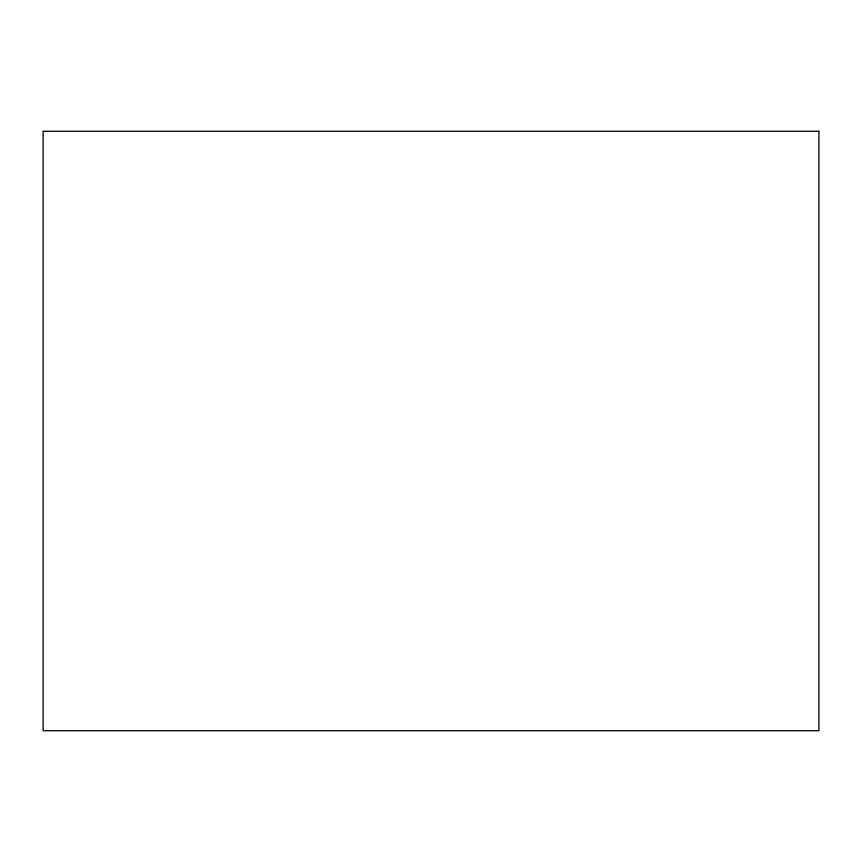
<?xml version="1.0" encoding="UTF-8"?>
<svg xmlns="http://www.w3.org/2000/svg" width="862" height="862" viewBox="0 0 862 862"><rect width="100%" height="100%" fill="white"/><g stroke="black" fill="none" stroke-linecap="round" stroke-linejoin="round"><path stroke-width="1.29" d="M818.9 131.261L43.1 131.261L43.1 730.739L818.9 730.739L818.9 131.261"/></g></svg>
